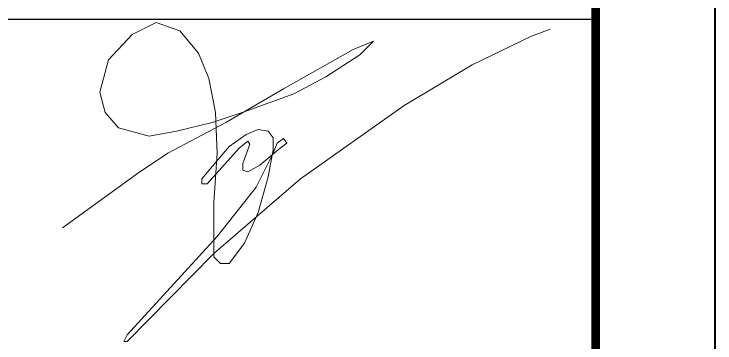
# Model space of a CAD drawing. Header units: inches. Extents: x 274208 to 641690, y -81912 to 129129.
# Drawn here: x 510044 to 511121, y 70107 to 70613 of the extents above; entities that cross this region are included whole.
import ezdxf

# ---------------------------------------------------------------- set-up
doc = ezdxf.new("R2010")
doc.units = ezdxf.units.IN
doc.header["$MEASUREMENT"] = 0
for name, color, linetype, lineweight in [('05.Text', 253, 'Continuous', 18), ('11.Khung bo', 32, 'Continuous', 50), ('12.Khung', 36, 'Continuous', 25)]:
    doc.layers.add(name, color=color, linetype=linetype, lineweight=lineweight)
doc.layers.add('Tpl_Bound', color=1, linetype='Continuous', plot=False)

# ---------------------------------------------------------------- blocks, each defined once
blk = doc.blocks.new('100')
at = {"layer": '05.Text', "color": 1}
blk.add_lwpolyline([(1899574.6, -932513.1), (1899804.3, -932346), (1899898.3, -932283.3), (1900075.9, -932189.3), (1900253.4, -932084.9), (1900467.5, -931964.8), (1900530.1, -931938.7), (1900488.4, -931980.5), (1900383.9, -932048.4), (1900284.7, -932100.6), (1900132.2, -932156.2), (1900034.1, -932189.3), (1899924.4, -932215.5), (1899840.9, -932231.1), (1899746.9, -932205), (1899705.1, -932158), (1899689.5, -932095.4), (1899715.6, -931996.1), (1899788.7, -931917.8), (1899861.8, -931881.3), (1899934.9, -931907.4), (1899992.3, -931975.3), (1900023.6, -932053.6), (1900044.5, -932158), (1900049.8, -932283.3), (1900039.3, -932434.8), (1900039.3, -932539.2), (1900039.3, -932601.8), (1900060.2, -932622.7), (1900086.3, -932622.7), (1900133.3, -932560.1), (1900175.1, -932466.1), (1900206.4, -932356.4), (1900222.1, -932272.9), (1900222.1, -932236.3), (1900206.4, -932215.5), (1900175.1, -932210.2), (1900138.5, -932225.9), (1900086.3, -932262.4), (1900002.8, -932361.7), (1900002.8, -932377.3), (1900018.4, -932377.3), (1900117.6, -932267.7), (1900143.7, -932246.8), (1900150.4, -932255.1), (1900128.1, -932314.7), (1900128.1, -932335.5), (1900143.7, -932340.8), (1900180.3, -932319.9), (1900243, -932267.7), (1900263.8, -932252), (1900253.2, -932237.8), (1900234, -932252.2), (1900219.4, -932287.3), (1900169.8, -932387.8), (1900049.8, -932539.2), (1899773, -932842), (1899762.6, -932862.9), (1899773, -932862.9), (1900039.3, -932591.4), (1900305.6, -932361.7), (1900624.1, -932137.1), (1900833, -932011.8), (1901015.7, -931923), (1901073.2, -931902.2), (1901073.2, -931902.2)], dxfattribs=at)
at = {"layer": '11.Khung bo', "const_width": 26.7}
blk.add_lwpolyline([(1896212.6, -937871), (1901212.6, -937871), (1901212.6, -930871.1), (1896212.6, -930871.1)], close=True, dxfattribs=at)
at = {"layer": '12.Khung'}
blk.add_line((1896212.6, -931871.1), (1901212.6, -931871.1), dxfattribs=at)
at = {"layer": '12.Khung', "color": 1}
blk.add_lwpolyline([(1901579.2, -945939.8), (1901579.2, -916240.1), (1859579.6, -916240.1), (1859579.6, -945939.8)], close=True, dxfattribs=at)

msp = doc.modelspace()

# ---------------------------------------------------------------- linework, layer by layer
at = {"layer": 'Tpl_Bound', "color": 1}
msp.add_lwpolyline([(490120.8, 63570.3), (490120.8, 78420.2), (511120.6, 78420.2), (511120.6, 63570.3)], close=True, dxfattribs=at)

# ---------------------------------------------------------------- block references
at = {"layer": '05.Text', "xscale": 0.5, "yscale": 0.5, "zscale": 0.5}
msp.add_blockref('100', (-439669.1, 536540.2), dxfattribs=at)

doc.saveas('drawing.dxf')
